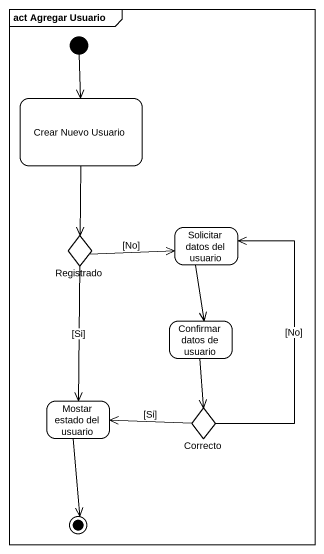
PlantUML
@startuml
mainframe act Agregar Usuario
hide empty description
state "Crear Nuevo Usuario" as Crear_Nuevo_Usuario
state Registrado <<choice>>
state "Solicitar datos del usuario" as Solicitar_datos_del_usuario
state "Confirmar datos de usuario" as Confirmar_datos_de_usuario
state "Mostar estado del usuario" as Mostar_estado_del_usuario
state Correcto <<choice>>
[*] --> Crear_Nuevo_Usuario
Crear_Nuevo_Usuario --> Registrado
Registrado -right-> Solicitar_datos_del_usuario : [No]
Registrado --> Mostar_estado_del_usuario : [Si]
Solicitar_datos_del_usuario --> Confirmar_datos_de_usuario
Confirmar_datos_de_usuario --> Correcto
Correcto -up-> Solicitar_datos_del_usuario : [No]
Correcto -left-> Mostar_estado_del_usuario : [Si]
Mostar_estado_del_usuario --> [*]
@enduml
